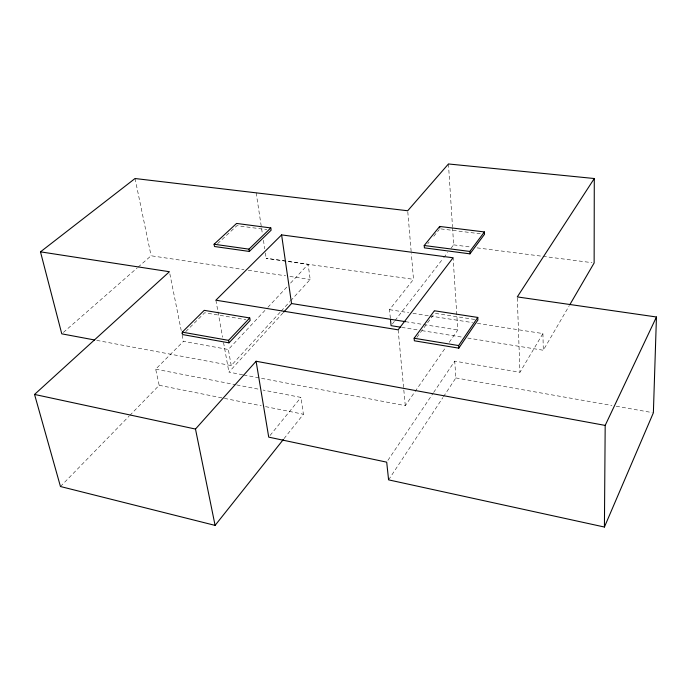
<?xml version="1.0" encoding="UTF-8"?>
<svg xmlns="http://www.w3.org/2000/svg" width="691" height="691" viewBox="0 0 691 691"><rect width="100%" height="100%" fill="white"/><g stroke="black" fill="none" stroke-linecap="round" stroke-linejoin="round"><path stroke-width="0.52" stroke-dasharray="3.46 2.59" d="M467.721 338.037L543.307 350.242L569.263 305.664M433.654 392.436L454.73 361.143L519.943 372.268L542.919 333.572L476.868 323.284M388.592 479.865L442.879 397.601M443.475 396.703L455.861 377.925L454.73 361.143M387.901 460.37L433.058 393.326M243.698 374.937L405.289 405.634L414.445 392.445M415.058 391.564L445.574 347.59M449.245 342.313L457.788 329.996L453.089 257.778M416.889 337.355L433.957 314.137M392.393 323.958L394.362 321.401M395.027 320.555L443.121 258.46M443.777 257.613L447.733 252.509M451.024 248.259L453.659 244.856L452.562 227.823M390.346 318.205L389.517 309.68L413.512 279.345L411.335 253.623M284.01 438.647L303.418 414.229L300.948 397.42L263.055 390.052M427.764 243.724L429.111 242.066M433.81 236.253L439.182 229.611M270.06 435.477L300.948 397.42M242.636 374.738L228.911 372.129L282.895 312.997M96.723 340.378L231.226 365.565L280.477 311.848M281.202 311.062L289.892 301.578M290.617 300.792L310.173 279.466L308.143 264.316L287.154 261.31M231.226 365.565L228.35 349.499L264.955 310.423M267.883 307.305L287.646 286.204M290.574 283.077L308.143 264.316M60.462 486.516L129.036 416.198M129.796 415.429L159.18 385.293L155.682 369.175L183.4 341.363L228.35 349.499M286.1 261.163L266.156 258.304L413.512 279.345M185.767 331.576L204.674 312.755L245.918 319.7M217.587 243.638L236.935 225.672L266.856 229.628M63.399 332.414L137.293 267.84M138.105 267.132L151.096 255.774L243.983 269.611M440.91 228.911L481.325 233.912M453.659 244.856L470.692 247.05M477.075 247.87L541.994 256.231M543.057 256.37L592.014 262.666M248.25 270.241L285.616 275.804M289.892 276.443L310.173 279.466M474.743 319.475L434.587 313.273L434.397 310.769M389.517 309.68L408.692 312.669M412.95 313.334L428.93 315.822M429.992 315.986L472.609 322.619M405.565 321.686L422.616 324.399M423.687 324.571L457.788 329.996M401.721 327.379L417.684 329.952M421.942 330.644L462.4 337.173M455.861 377.925L611.958 405.479M616.208 406.23L652.313 412.605M155.682 369.175L235.683 384.732M236.737 384.93L258.84 389.232M159.18 385.293L261.302 405.781M265.517 406.628L303.418 414.229M135.039 178.52L151.096 255.774M169.848 273.835L181.914 333.978M182.13 335.031L183.4 341.363M215.886 300.188L217.803 310.769M217.993 311.822L222.588 337.217M223.547 342.503L228.911 372.129M256.162 192.806L262.425 234.024M263.461 240.304L264.696 248.803M265.404 252.966L266.156 258.304M398.137 329.823L405.289 405.634M407.794 211.826L411.24 252.552M448.45 163.966L452.493 226.76M517.317 297.994L519.943 372.268M542.919 333.572L543.307 350.242"/><path stroke-width="1.04" d="M94.607 339.981L61.775 333.839L40.484 251.844L135.039 178.52L407.707 210.755L448.45 163.966L594.286 178.52L594.139 262.943L569.807 304.731M605.186 425.406L256.093 361.255L268.721 437.135L386.701 462.158L388.592 479.865L604.418 527.034L605.186 425.406L656.45 316.988L517.283 296.914L594.286 178.52M656.45 316.988L653.375 412.795L604.418 527.034M458.781 348.152L477.913 319.968L477.775 317.428L434.397 310.769L414.142 338.236L414.367 340.793L458.781 348.152L458.608 345.56L477.775 317.428M469.949 253.847L484.512 234.301L484.4 231.943L439.683 226.458L424.222 245.504L424.412 247.87L469.949 253.847L469.811 251.455L484.4 231.943M40.484 251.844L169.425 271.727L34.55 394.44L60.462 486.516L215.091 525.393L283.345 439.493M215.091 525.393L195.484 429.059L256.093 361.255M283.612 312.202L291.533 303.53L281.6 234.897L453.089 257.778L398.137 329.823L215.886 300.188L281.6 234.897M228.997 342.84L250.151 320.417L249.745 317.964L204.225 310.345L182.251 332.138L182.735 334.591L228.997 342.84L228.557 340.361L249.745 317.964M249.321 251.446L271.131 230.198L270.794 227.935L236.572 223.443L214.089 244.243L214.495 246.514L249.321 251.446L248.95 249.149L270.794 227.935M424.222 245.504L469.811 251.455M214.089 244.243L248.95 249.149M291.533 303.53L405.565 321.686M400.65 327.206L391.071 325.66L390.45 319.268M414.142 338.236L458.608 345.56M182.251 332.138L228.557 340.361M34.55 394.44L195.484 429.059M439.683 226.458L439.796 228.004"/></g></svg>
